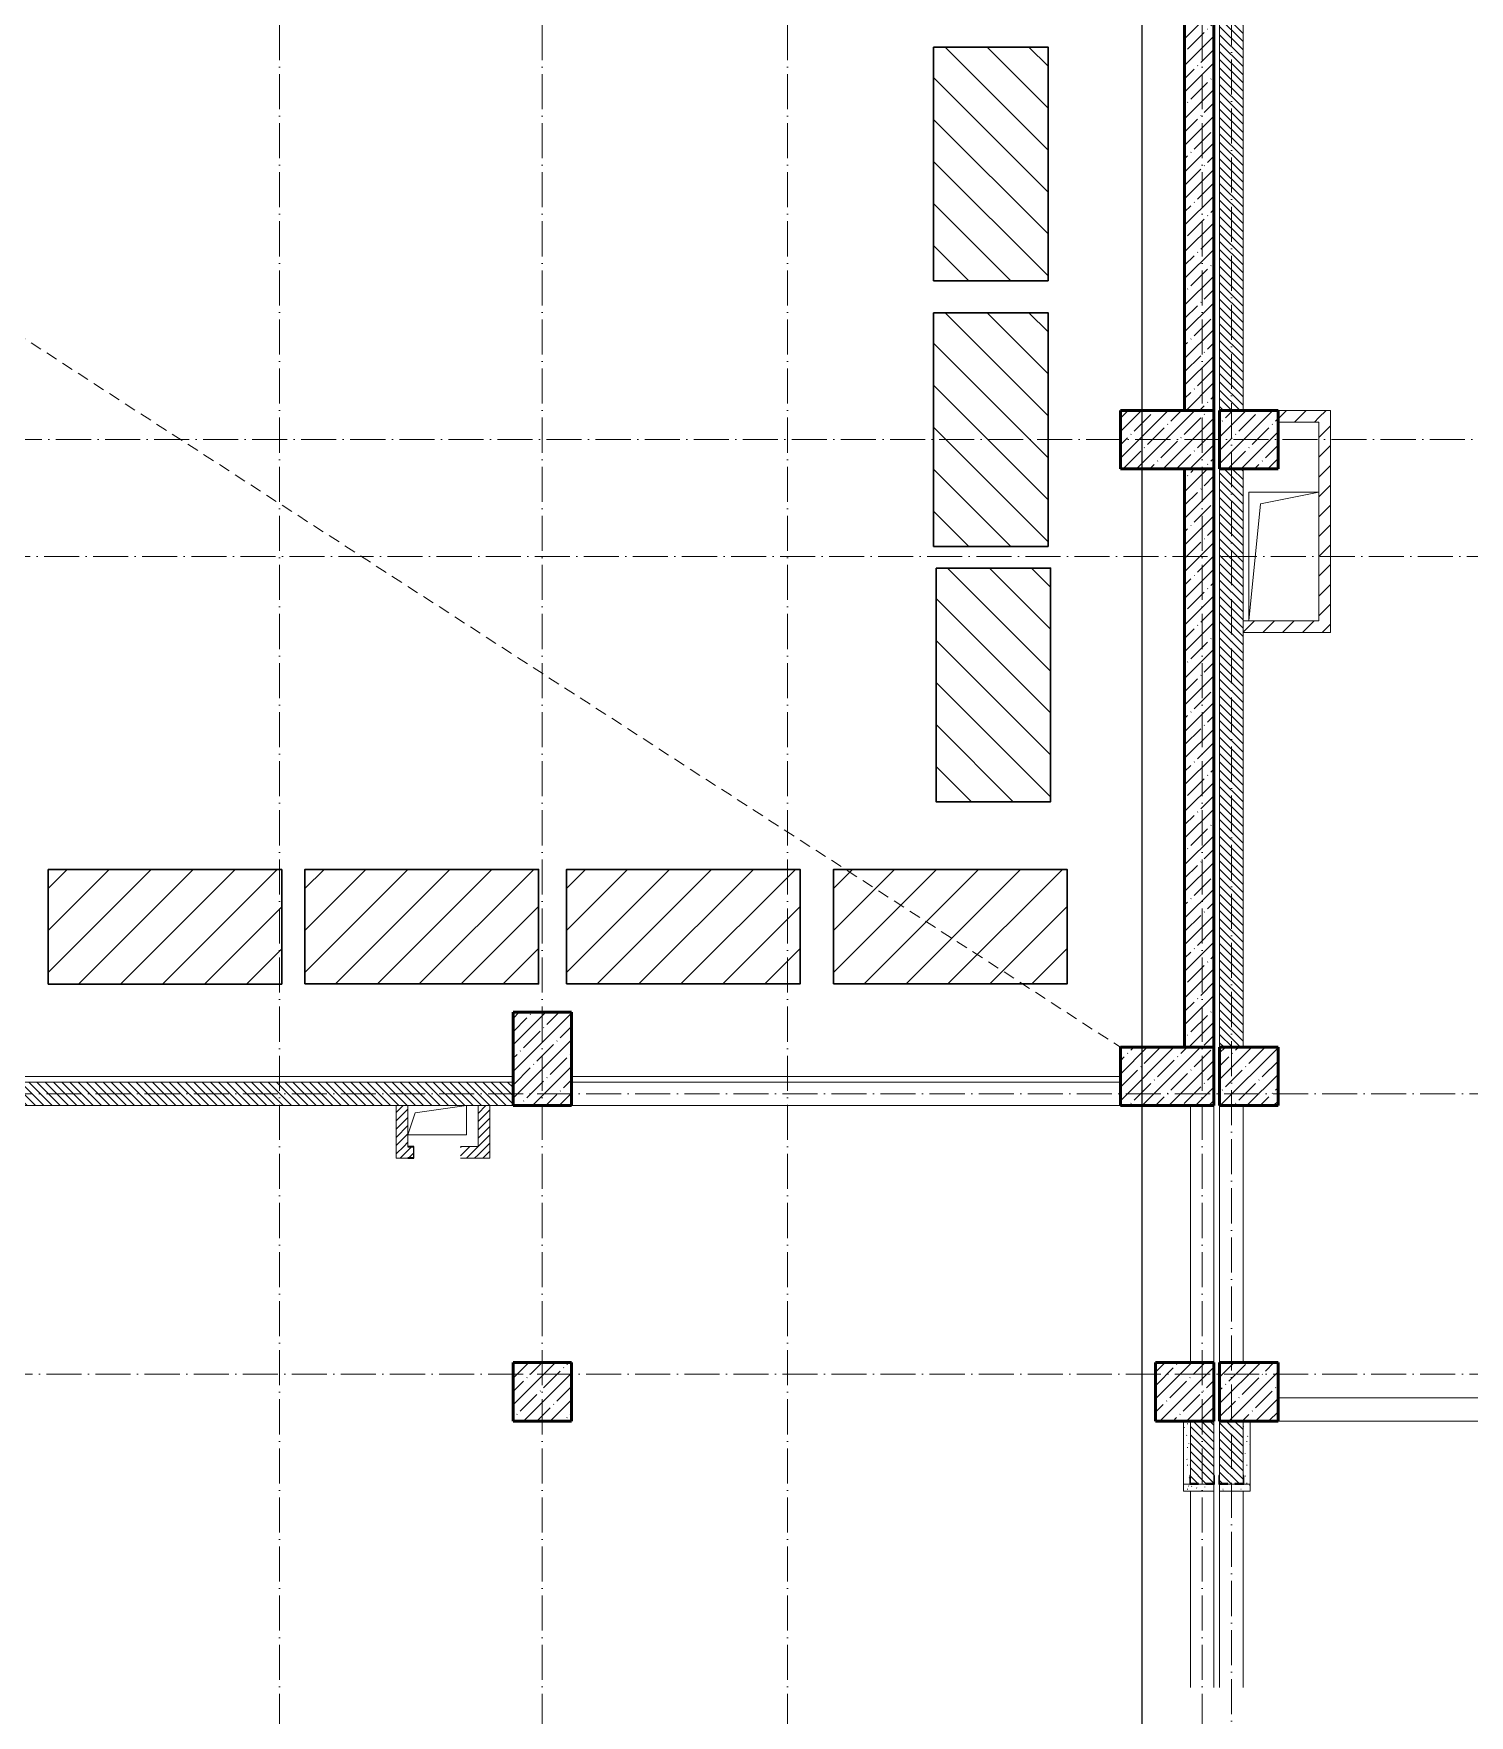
# Model space of a CAD drawing. Header units: millimetres. Extents: x -356862 to 418287, y 0 to 839748.
# Drawn here: x 49003 to 61297, y 523678 to 538072 of the extents above; entities that cross this region are included whole.
import ezdxf

# ---------------------------------------------------------------- set-up
doc = ezdxf.new("R2010")
doc.units = ezdxf.units.MM
doc.linetypes.add('200_ШТРИХ_ш1п0_6_', pattern=[160, 100, -60])
doc.linetypes.add('50_200_ШТРИХ_1Т_ш5_п1_п1_', pattern=[700, 500, -100, 0, -100])
for name, color, linetype, lineweight in [('0) строит. леса', 20, 'Continuous', 30), ('A-DETL-____-OTLN-3', 7, '200_ШТРИХ_ш1п0_6_', 9), ('A-FLOR-____-OTLN', 7, 'Continuous', 9), ('A-GENM-____-MCUT', 7, 'Continuous', 25), ('A-GENM-____-OTLN', 7, 'Continuous', 9), ('A-GENM-____-OTLN-1', 7, 'Continuous', 25), ('A-WALL-____-MCUT', 7, 'Continuous', 13), ('A-WALL-____-MCUT-2', 7, 'Continuous', 50), ('A-WALL-____-PATT-1', 7, 'Continuous', 9), ('A-WALL-FNSH-MCUT-1', 7, 'Continuous', 9), ('I-WALL-____-OTLN', 7, 'Continuous', 9), ('S-COLS-____-MCUT', 7, 'Continuous', 50), ('S-COLS-____-OTLN', 7, 'Continuous', 9), ('S-GRID-____-OTLN-1', 7, '50_200_ШТРИХ_1Т_ш5_п1_п1_', 9)]:
    doc.layers.add(name, color=color, linetype=linetype, lineweight=lineweight)
doc.layers.add('A-WALL-____-PATT-2', color=7, linetype='Continuous', lineweight=9, true_color=0x787878)
pattern_1 = [(45, (-15591.663, 459015.94), (-35.35534, 35.35534), [])]
pattern_2 = [(45, (-15591.66, 459015.94), (-114.04925, 114.04925), []), (45, (-15477.61, 459015.94), (-114.04925, 114.04925), [201.612, -40.322, 3.353, -36.97])]
pattern_3 = [(135, (-15591.663, 459015.94), (-35.35534, -35.35534), [])]
pattern_4 = [(45, (-15591.66, 459015.94), (-84.85281, 84.85281), [])]
pattern_5 = [(0, (-15591.663, 459015.94), (203.2, 50.8), [3.353, -149.047, 3.353, -149.047, -812.8]), (0, (-15591.663, 459015.94), (203.2, 50.8), [-304.8, 3.353, -301.447, 3.353, -149.047, -355.6]), (0, (-15591.663, 459015.94), (203.2, 50.8), [-762, 3.353, -98.247, 3.353, -250.647]), (120, (-15515.463, 459041.34), (-145.59409, 150.576362), [3.353, -149.047, 3.353, -149.047, -812.8]), (120, (-15515.463, 459041.34), (-145.59409, 150.576362), [-304.8, 3.353, -301.447, 3.353, -149.047, -355.6]), (120, (-15515.463, 459041.34), (-145.59409, 150.576362), [-762, 3.353, -98.247, 3.353, -250.647]), (240, (-15490.063, 459142.94), (-57.60591, -201.376362), [3.353, -149.047, 3.353, -149.047, -812.8]), (240, (-15490.063, 459142.94), (-57.60591, -201.376362), [-304.8, 3.353, -301.447, 3.353, -149.047, -355.6]), (240, (-15490.063, 459142.94), (-57.60591, -201.376362), [-762, 3.353, -98.247, 3.353, -250.647])]

# ---------------------------------------------------------------- blocks, each defined once
blk = doc.blocks.new('BSC_Колонна _Прямоугольная - 500х800-V83-АР1_План отверстий 2 этажа в осях 1-64_Ю-ЯЯ')
at = {"layer": 'S-COLS-____-OTLN'}
h = blk.add_hatch(dxfattribs=at)
h.set_pattern_fill('FP_96', color=256, style=0, pattern_type=2)
h.set_pattern_definition([(315, (-75581.04, 74300), (114.04925, 114.04925), []), (315, (-75581.04, 74185.95), (114.04925, 114.04925), [201.613, -40.323, 3.353, -36.97])])
h.paths.add_polyline_path([(-250, 400), (-250, -400), (250, -400), (250, 400)], flags=0)
at = {"layer": 'S-COLS-____-MCUT'}
for p, q in [((250, 400), (-250, 400)), ((-250, 400), (-250, -400)), ((250, -400), (250, 400)), ((-250, -400), (250, -400))]:
    blk.add_line(p, q, dxfattribs=at)
blk = doc.blocks.new('BSC_Колонна _Прямоугольная - 500х800-V84-АР1_План отверстий 2 этажа в осях 1-64_Ю-ЯЯ')
at = {"layer": 'S-COLS-____-OTLN'}
h = blk.add_hatch(dxfattribs=at)
h.set_pattern_fill('FP_97', color=256, style=0, pattern_type=2)
h.set_pattern_definition([(315, (-70131.04, 74300), (114.04925, 114.04925), []), (315, (-70131.04, 74185.95), (114.04925, 114.04925), [201.613, -40.323, 3.353, -36.97])])
h.paths.add_polyline_path([(-250, -400), (250, -400), (250, 400), (-250, 400), (-250, 80)], flags=0)
at = {"layer": 'S-COLS-____-MCUT'}
for p, q in [((250, 400), (-250, 400)), ((-250, 400), (-250, -400)), ((250, -400), (250, 400)), ((-250, -400), (250, -400))]:
    blk.add_line(p, q, dxfattribs=at)
blk = doc.blocks.new('BSC_Колонна _Прямоугольная - 500х800-V88-АР1_План отверстий 2 этажа в осях 1-64_Ю-ЯЯ')
at = {"layer": 'S-COLS-____-OTLN'}
h = blk.add_hatch(dxfattribs=at)
h.set_pattern_fill('FP_101', color=256, style=0, pattern_type=2)
h.set_pattern_definition([(225, (68950, 70281.04), (114.04925, -114.04925), []), (225, (68835.95, 70281.04), (114.04925, -114.04925), [201.613, -40.323, 3.353, -36.97])])
h.paths.add_polyline_path([(250, 400), (-250, 400), (-250, -400), (250, -400)], flags=0)
at = {"layer": 'S-COLS-____-MCUT'}
for p, q in [((250, 400), (-250, 400)), ((-250, 400), (-250, -400)), ((250, -400), (250, 400)), ((-250, -400), (250, -400))]:
    blk.add_line(p, q, dxfattribs=at)
blk = doc.blocks.new('BSC_Колонна _Прямоугольная - 500х500-V93-АР1_План отверстий 2 этажа в осях 1-64_Ю-ЯЯ')
at = {"layer": 'S-COLS-____-OTLN'}
h = blk.add_hatch(dxfattribs=at)
h.set_pattern_fill('FP_106', color=256, style=0, pattern_type=2)
h.set_pattern_definition([(45, (-75000, -75581.04), (-114.04925, 114.04925), []), (45, (-74885.95, -75581.04), (-114.04925, 114.04925), [201.613, -40.323, 3.353, -36.97])])
h.paths.add_polyline_path([(-250, -250), (250, -250), (250, 250), (-250, 250)], flags=0)
at = {"layer": 'S-COLS-____-MCUT'}
for p, q in [((250, 250), (-250, 250)), ((-250, 250), (-250, -250)), ((250, -250), (250, 250)), ((-250, -250), (250, -250))]:
    blk.add_line(p, q, dxfattribs=at)
blk = doc.blocks.new('BSC_Колонна _Прямоугольная - 500х500-V94-АР1_План отверстий 2 этажа в осях 1-64_Ю-ЯЯ')
at = {"layer": 'S-COLS-____-OTLN'}
h = blk.add_hatch(dxfattribs=at)
h.set_pattern_fill('FP_107', color=256, style=0, pattern_type=2)
h.set_pattern_definition([(45, (-75000, -70131.04), (-114.04925, 114.04925), []), (45, (-74885.95, -70131.04), (-114.04925, 114.04925), [201.613, -40.323, 3.353, -36.97])])
h.paths.add_polyline_path([(-250, -250), (250, -250), (250, 250), (-250, 250), (-250, 9)], flags=0)
at = {"layer": 'S-COLS-____-MCUT'}
for p, q in [((250, 250), (-250, 250)), ((-250, 250), (-250, -250)), ((250, -250), (250, 250)), ((-250, -250), (250, -250))]:
    blk.add_line(p, q, dxfattribs=at)
blk = doc.blocks.new('BSC_Колонна _Прямоугольная - 500х500-V144-АР1_План отверстий 2 этажа в осях 1-64_Ю-ЯЯ')
at = {"layer": 'S-COLS-____-OTLN'}
h = blk.add_hatch(dxfattribs=at)
h.set_pattern_fill('FP_157', color=256, style=0, pattern_type=2)
h.set_pattern_definition([(45, (-75000, -67431.04), (-114.04925, 114.04925), []), (45, (-74885.95, -67431.04), (-114.04925, 114.04925), [201.613, -40.323, 3.353, -36.97])])
h.paths.add_polyline_path([(-250, -250), (250, -250), (250, 250), (-250, 250)], flags=0)
at = {"layer": 'S-COLS-____-MCUT'}
for p, q in [((250, 250), (-250, 250)), ((-250, 250), (-250, -250)), ((250, -250), (250, 250)), ((-250, -250), (250, -250))]:
    blk.add_line(p, q, dxfattribs=at)
blk = doc.blocks.new('BSC_Колонна _Прямоугольная - 500х500-V145-АР1_План отверстий 2 этажа в осях 1-64_Ю-ЯЯ')
at = {"layer": 'S-COLS-____-OTLN'}
h = blk.add_hatch(dxfattribs=at)
h.set_pattern_fill('FP_158', color=256, style=0, pattern_type=2)
h.set_pattern_definition([(45, (-74450, -67431.04), (-114.04925, 114.04925), []), (45, (-74335.95, -67431.04), (-114.04925, 114.04925), [201.613, -40.323, 3.353, -36.97])])
h.paths.add_polyline_path([(-250, -250), (250, -250), (250, 250), (-250, 250)], flags=0)
at = {"layer": 'S-COLS-____-MCUT'}
for p, q in [((250, 250), (-250, 250)), ((-250, 250), (-250, -250)), ((250, -250), (250, 250)), ((-250, -250), (250, -250))]:
    blk.add_line(p, q, dxfattribs=at)
blk = doc.blocks.new('BSC_Колонна _Прямоугольная - 500х500-V146-АР1_План отверстий 2 этажа в осях 1-64_Ю-ЯЯ')
at = {"layer": 'S-COLS-____-OTLN'}
h = blk.add_hatch(dxfattribs=at)
h.set_pattern_fill('FP_159', color=256, style=0, pattern_type=2)
h.set_pattern_definition([(45, (-68950, -67431.04), (-114.04925, 114.04925), []), (45, (-68835.95, -67431.04), (-114.04925, 114.04925), [201.613, -40.323, 3.353, -36.97])])
h.paths.add_polyline_path([(-250, -250), (250, -250), (250, 250), (-250, 250)], flags=0)
at = {"layer": 'S-COLS-____-MCUT'}
for p, q in [((250, 250), (-250, 250)), ((-250, 250), (-250, -250)), ((250, -250), (250, 250)), ((-250, -250), (250, -250))]:
    blk.add_line(p, q, dxfattribs=at)
blk = doc.blocks.new('Фахверк_СКБ_Уголок - 200_3550-28267367-АР1_План отверстий 2 этажа в осях 1-64_Ю-ЯЯ')
at = {"layer": 'A-GENM-____-MCUT'}
for p, q in [((200, 156), (125, 156)), ((125, 156), (125, 81)), ((131, 81), (131, 150)), ((131, 150), (200, 150)), ((200, 150), (200, 156)), ((125, 81), (131, 81)), ((131, 19), (125, 19)), ((125, 19), (125, -56)), ((131, -50), (131, 19)), ((125, -56), (200, -56)), ((200, -50), (131, -50)), ((200, -56), (200, -50))]:
    blk.add_line(p, q, dxfattribs=at)
blk = doc.blocks.new('154_Фахверк_СКБ_Швеллер - Тип_100_3960_зеркало-29769493-АР1_План отверстий 2 этажа в осях 1-64_Ю-ЯЯ')
at = {"layer": 'A-GENM-____-MCUT'}
for p, q in [((175, 50), (125, 50)), ((125, 50), (125, -50)), ((128, 47), (175, 47)), ((128, -47), (128, 47)), ((175, 47), (175, 50)), ((125, -50), (175, -50)), ((175, -47), (128, -47)), ((175, -50), (175, -47))]:
    blk.add_line(p, q, dxfattribs=at)
blk = doc.blocks.new('AR_Отверстие прямоугольное _в плите_ - AR_Отверстие прямоугольное _в плите_-V163-АР1_План отверстий 2 этажа в осях 1-64_Ю-ЯЯ')
at = {"layer": 'A-GENM-____-OTLN'}
for p, q in [((250, 125), (-250, 125)), ((-250, -125), (-188, 63)), ((-188, 63), (250, 125)), ((250, -125), (250, 125)), ((-250, -125), (250, -125))]:
    blk.add_line(p, q, dxfattribs=at)
blk = doc.blocks.new('AR_Отверстие прямоугольное _в плите_ - AR_Отверстие прямоугольное _в плите_-V198-АР1_План отверстий 2 этажа в осях 1-64_Ю-ЯЯ')
at = {"layer": 'A-GENM-____-OTLN'}
for p, q in [((300, 550), (-300, 550)), ((-300, 550), (-300, -550)), ((-300, -550), (-200, 450)), ((-200, 450), (300, 550))]:
    blk.add_line(p, q, dxfattribs=at)
blk = doc.blocks.new('2этаж')
at = {"layer": 'S-GRID-____-OTLN-1', "color": 251, "ltscale": 0.6, "true_color": 0x636466}
for p, q in [((51108.3, 549908.8), (51108.3, 511907.5)), ((53358.3, 549908.8), (53358.3, 511907.5)), ((55458.3, 549908.8), (55458.3, 498997)), ((59008.3, 549908.8), (59008.3, 498997)), ((59258.3, 549613.9), (59258.3, 499306.9)), ((33650.4, 534597), (88482.7, 534597)), ((18845.8, 533597), (88482.7, 533597)), ((88482.7, 528997), (33650.4, 528997)), ((88482.7, 526597), (-20260.4, 526597))]:
    blk.add_line(p, q, dxfattribs=at)

msp = doc.modelspace()

# ---------------------------------------------------------------- hatches: boundary and pattern name
at = {"layer": '0) строит. леса'}
h = msp.add_hatch(dxfattribs=at)
h.set_pattern_fill('ANSI31', color=256, scale=80, angle=-90)
h.set_pattern_definition([(315, (202727.37, 537516.84), (179.60512, 179.60512), [])])
h.paths.add_polyline_path([(56708.875, 537957.0734), (56708.875, 535957.0734), (57688.875, 535957.0734), (57688.875, 537957.0734)])
h = msp.add_hatch(dxfattribs=at)
h.set_pattern_fill('ANSI31', color=256, scale=80, angle=-90)
h.set_pattern_definition([(315, (202727.37, 535242.48), (179.60512, 179.60512), [])])
h.paths.add_polyline_path([(56708.875, 535682.7092), (56708.875, 533682.7092), (57688.875, 533682.7092), (57688.875, 535682.7092)])
h = msp.add_hatch(dxfattribs=at)
h.set_pattern_fill('ANSI31', color=256, scale=80, angle=-90)
h.set_pattern_definition([(315, (202748.4, 533057.8), (179.60512, 179.60512), [])])
h.paths.add_polyline_path([(56729.8923, 533498.0271), (56729.8923, 531498.0271), (57709.8923, 531498.0271), (57709.8923, 533498.0271)])
h = msp.add_hatch(dxfattribs=at)
h.set_pattern_fill('ANSI31', color=256, scale=80)
h.set_pattern_definition([(45, (49567.6, 675955.88), (-179.60512, 179.60512), [])])
h.paths.add_polyline_path([(49127.3647, 529937.3836), (51127.3647, 529937.3836), (51127.3647, 530917.3836), (49127.3647, 530917.3836)])
h = msp.add_hatch(dxfattribs=at)
h.set_pattern_fill('ANSI31', color=256, scale=80)
h.set_pattern_definition([(45, (51766.15, 675957.2), (-179.60512, 179.60512), [])])
h.paths.add_polyline_path([(51325.9223, 529938.7059), (53325.9223, 529938.7059), (53325.9223, 530918.7059), (51325.9223, 530918.7059)])
h = msp.add_hatch(dxfattribs=at)
h.set_pattern_fill('ANSI31', color=256, scale=80)
h.set_pattern_definition([(45, (54006, 675957.2), (-179.60512, 179.60512), [])])
h.paths.add_polyline_path([(53565.7829, 529938.7059), (55565.7829, 529938.7059), (55565.7829, 530918.7059), (53565.7829, 530918.7059)])
h = msp.add_hatch(dxfattribs=at)
h.set_pattern_fill('ANSI31', color=256, scale=80)
h.set_pattern_definition([(45, (56292.56, 675957.2), (-179.60512, 179.60512), [])])
h.paths.add_polyline_path([(55852.3277, 529938.7059), (57852.3277, 529938.7059), (57852.3277, 530918.7059), (55852.3277, 530918.7059)])
at = {"layer": 'A-WALL-____-PATT-1'}
h = msp.add_hatch(dxfattribs=at)
h.set_pattern_fill('FP_13', color=256, style=0, pattern_type=2)
h.set_pattern_definition(pattern_2)
h.paths.add_polyline_path([(58858.3366, 534846.983), (59108.3366, 534846.983), (59108.3366, 540696.983), (58858.3366, 540696.983), (58858.3366, 535613.481)], flags=0)
h = msp.add_hatch(dxfattribs=at)
h.set_pattern_fill('FP_6', color=256, style=0, pattern_type=2)
h.set_pattern_definition(pattern_3)
h.paths.add_polyline_path([(59158.3366, 534846.983), (59358.3366, 534846.983), (59358.3366, 540696.983), (59158.3366, 540696.983), (59158.3366, 535613.481)], flags=0)
h = msp.add_hatch(dxfattribs=at)
h.set_pattern_fill('FP_4', color=256, style=0, pattern_type=2)
h.set_pattern_definition(pattern_4)
h.paths.add_polyline_path([(60008.3366, 534746.983), (60008.3366, 534846.983), (59658.3366, 534846.983), (59658.3366, 534746.983)], flags=0)
h = msp.add_hatch(dxfattribs=at)
h.set_pattern_fill('FP_4', color=256, style=0, pattern_type=2)
h.set_pattern_definition(pattern_4)
h.paths.add_polyline_path([(60008.3366, 532946.983), (60108.3366, 532946.983), (60108.3366, 534846.983), (60008.3366, 534846.983), (60008.3366, 533046.983)], flags=0)
h = msp.add_hatch(dxfattribs=at)
h.set_pattern_fill('FP_13', color=256, style=0, pattern_type=2)
h.set_pattern_definition(pattern_2)
h.paths.add_polyline_path([(59108.3366, 529396.983), (59108.3366, 534346.983), (58858.3366, 534346.983), (58858.3366, 529396.983)], flags=0)
h = msp.add_hatch(dxfattribs=at)
h.set_pattern_fill('FP_6', color=256, style=0, pattern_type=2)
h.set_pattern_definition(pattern_3)
h.paths.add_polyline_path([(59358.3366, 529396.983), (59358.3366, 534346.983), (59158.3366, 534346.983), (59158.3366, 529396.983)], flags=0)
h = msp.add_hatch(dxfattribs=at)
h.set_pattern_fill('FP_4', color=256, style=0, pattern_type=2)
h.set_pattern_definition(pattern_4)
h.paths.add_polyline_path([(60008.3366, 532946.983), (60008.3366, 533046.983), (59358.3366, 533046.983), (59358.3366, 532946.983)], flags=0)
h = msp.add_hatch(dxfattribs=at)
h.set_pattern_fill('FP_6', color=256, style=0, pattern_type=2)
h.set_pattern_definition(pattern_3)
h.paths.add_polyline_path([(53108.3366, 528896.983), (53108.3366, 529096.983), (47658.3366, 529096.983), (47658.3366, 528896.983), (51558.1809, 528896.983)], flags=0)
h = msp.add_hatch(dxfattribs=at)
h.set_pattern_fill('FP_5', color=256, style=0, pattern_type=2)
h.set_pattern_definition(pattern_1)
h.paths.add_polyline_path([(52208.3366, 528546.983), (52208.3366, 528896.983), (52108.3366, 528896.983), (52108.3366, 528546.983)], flags=0)
h = msp.add_hatch(dxfattribs=at)
h.set_pattern_fill('FP_5', color=256, style=0, pattern_type=2)
h.set_pattern_definition(pattern_1)
h.paths.add_polyline_path([(52908.3366, 528446.983), (52908.3366, 528896.983), (52808.3366, 528896.983), (52808.3366, 528446.983)], flags=0)
h = msp.add_hatch(dxfattribs=at)
h.set_pattern_fill('FP_5', color=256, style=0, pattern_type=2)
h.set_pattern_definition(pattern_1)
h.paths.add_polyline_path([(52208.3366, 528446.983), (52208.3366, 528449.983), (52255.3366, 528449.983), (52255.3366, 528543.983), (52208.3366, 528543.983), (52208.3366, 528546.983), (52108.3366, 528546.983), (52108.3366, 528446.983)], flags=0)
h.paths.add_polyline_path([(52808.3366, 528446.983), (52808.3366, 528546.983), (52658.3366, 528546.983), (52658.3366, 528446.983)], flags=0)
h = msp.add_hatch(dxfattribs=at)
h.set_pattern_fill('FP_6', color=256, style=0, pattern_type=2)
h.set_pattern_definition(pattern_3)
h.paths.add_polyline_path([(59108.3366, 522196.983), (59108.3366, 523430.983), (59039.3366, 523430.983), (59039.3366, 523436.983), (58977.3366, 523436.983), (58977.3366, 523430.983), (58908.3366, 523430.983), (58908.3366, 522196.983)], flags=0)
h.paths.add_polyline_path([(59039.3366, 525656.983), (59039.3366, 525662.983), (59108.3366, 525662.983), (59108.3366, 526196.983), (58908.3366, 526196.983), (58908.3366, 525662.983), (58977.3366, 525662.983), (58977.3366, 525656.983)], flags=0)
h = msp.add_hatch(dxfattribs=at)
h.set_pattern_fill('FP_6', color=256, style=0, pattern_type=2)
h.set_pattern_definition(pattern_3)
h.paths.add_polyline_path([(59358.3366, 522196.983), (59358.3366, 523430.983), (59289.3366, 523430.983), (59289.3366, 523436.983), (59227.3366, 523436.983), (59227.3366, 523430.983), (59158.3366, 523430.983), (59158.3366, 522196.983)], flags=0)
h.paths.add_polyline_path([(59289.3366, 525656.983), (59289.3366, 525662.983), (59358.3366, 525662.983), (59358.3366, 526196.983), (59158.3366, 526196.983), (59158.3366, 525662.983), (59227.3366, 525662.983), (59227.3366, 525656.983)], flags=0)
at = {"layer": 'A-WALL-____-PATT-2'}
h = msp.add_hatch(dxfattribs=at)
h.set_pattern_fill('FP_165', color=256, style=0, pattern_type=2)
h.set_pattern_definition(pattern_5)
h.paths.add_polyline_path([(58908.3366, 522196.983), (58908.3366, 523361.983), (58902.3366, 523361.983), (58902.3366, 523436.983), (58848.3366, 523436.983), (58848.3366, 522196.983)], flags=0)
h.paths.add_polyline_path([(58848.3366, 525656.983), (58902.3366, 525656.983), (58902.3366, 525731.983), (58908.3366, 525731.983), (58908.3366, 526196.983), (58848.3366, 526196.983), (58848.3366, 525662.983)], flags=0)
h = msp.add_hatch(dxfattribs=at)
h.set_pattern_fill('FP_165', color=256, style=0, pattern_type=2)
h.set_pattern_definition(pattern_5)
h.paths.add_polyline_path([(59364.3366, 523296.983), (59418.3366, 523296.983), (59418.3366, 523436.983), (59364.3366, 523436.983), (59364.3366, 523361.983), (59358.3366, 523361.983), (59358.3366, 523296.983)], flags=0)
h.paths.add_polyline_path([(59364.3366, 525656.983), (59418.3366, 525656.983), (59418.3366, 526196.983), (59358.3366, 526196.983), (59358.3366, 525731.983), (59364.3366, 525731.983), (59364.3366, 525662.983)], flags=0)
h = msp.add_hatch(dxfattribs=at)
h.set_pattern_fill('FP_165', color=256, style=0, pattern_type=2)
h.set_pattern_definition(pattern_5)
h.paths.add_polyline_path([(58908.3366, 525596.983), (59108.3366, 525596.983), (59108.3366, 525656.983), (58848.3366, 525656.983), (58848.3366, 525596.983), (58902.3366, 525596.983)], flags=0)
h = msp.add_hatch(dxfattribs=at)
h.set_pattern_fill('FP_165', color=256, style=0, pattern_type=2)
h.set_pattern_definition(pattern_5)
h.paths.add_polyline_path([(59364.3366, 525596.983), (59418.3366, 525596.983), (59418.3366, 525656.983), (59158.3366, 525656.983), (59158.3366, 525596.983), (59358.3366, 525596.983)], flags=0)

# ---------------------------------------------------------------- linework, layer by layer
msp.add_lwpolyline([(58491.7644, 514313.3729), (29908.3366, 514313.3729), (29908.3366, 549908.7924), (58491.7644, 549908.7924)], close=True)
at = {"layer": '0) строит. леса'}
for points in [[(56708.875, 537957.0734), (56708.875, 535957.0734), (57688.875, 535957.0734), (57688.875, 537957.0734)], [(56708.875, 535682.7092), (56708.875, 533682.7092), (57688.875, 533682.7092), (57688.875, 535682.7092)], [(56729.8923, 533498.0271), (56729.8923, 531498.0271), (57709.8923, 531498.0271), (57709.8923, 533498.0271)], [(49127.3647, 529937.3836), (51127.3647, 529937.3836), (51127.3647, 530917.3836), (49127.3647, 530917.3836)], [(51325.9223, 529938.7059), (53325.9223, 529938.7059), (53325.9223, 530918.7059), (51325.9223, 530918.7059)], [(53565.7829, 529938.7059), (55565.7829, 529938.7059), (55565.7829, 530918.7059), (53565.7829, 530918.7059)], [(55852.3277, 529938.7059), (57852.3277, 529938.7059), (57852.3277, 530918.7059), (55852.3277, 530918.7059)]]:
    msp.add_lwpolyline(points, close=True, dxfattribs=at)
at = {"layer": 'A-DETL-____-OTLN-3'}
msp.add_line((35408.3366, 544196.983), (58308.3366, 529396.983), dxfattribs=at)
at = {"layer": 'A-FLOR-____-OTLN'}
for p, q in [((59408.3366, 534146.983), (60008.3366, 534146.983)), ((59408.3366, 533046.983), (59408.3366, 534146.983)), ((53108.3366, 529146.983), (47658.3366, 529146.983)), ((58308.3366, 529146.983), (53608.3366, 529146.983)), ((52208.3366, 528896.6355), (52708.3366, 528896.6355)), ((52708.3366, 528896.6355), (52708.3366, 528646.6355)), ((52708.3366, 528646.6355), (52208.3366, 528646.6355))]:
    msp.add_line(p, q, dxfattribs=at)
at = {"layer": 'A-WALL-____-MCUT'}
for p, q in [((59158.3366, 540696.983), (59158.3366, 534846.983)), ((59358.3366, 534846.983), (59358.3366, 540696.983)), ((59158.3366, 534346.983), (59158.3366, 529396.983)), ((59358.3366, 529396.983), (59358.3366, 534346.983)), ((53108.3366, 529096.983), (47658.3366, 529096.983)), ((47658.3366, 528896.983), (53108.3366, 528896.983)), ((58908.3366, 526196.983), (58908.3366, 525731.983)), ((59108.3366, 525731.983), (59108.3366, 526196.983)), ((59158.3366, 526196.983), (59158.3366, 525731.983)), ((59358.3366, 526196.983), (59358.3366, 526196.983)), ((59358.3366, 526196.983), (59358.3366, 525731.983)), ((58977.3366, 525656.983), (59039.3366, 525656.983)), ((59227.3366, 525656.983), (59289.3366, 525656.983))]:
    msp.add_line(p, q, dxfattribs=at)
at = {"layer": 'A-WALL-____-MCUT-2'}
for p, q in [((58858.3366, 540696.983), (58858.3366, 534846.983)), ((59108.3366, 534846.983), (59108.3366, 540696.983)), ((58858.3366, 534346.983), (58858.3366, 529396.983)), ((59108.3366, 529396.983), (59108.3366, 534346.983))]:
    msp.add_line(p, q, dxfattribs=at)
at = {"layer": 'A-WALL-FNSH-MCUT-1'}
for p, q in [((60108.3366, 534846.983), (59658.3366, 534846.983)), ((59658.3366, 534746.983), (60008.3366, 534746.983)), ((60008.3366, 534746.983), (60008.3366, 533046.983)), ((60108.3366, 532946.983), (60108.3366, 534846.983)), ((60008.3366, 533046.983), (59358.3366, 533046.983)), ((59358.3366, 532946.983), (60108.3366, 532946.983)), ((52208.3366, 528896.983), (52108.3366, 528896.983)), ((52108.3366, 528896.983), (52108.3366, 528446.983)), ((52208.3366, 528546.983), (52208.3366, 528896.983)), ((52808.3366, 528896.983), (52808.3366, 528546.983)), ((52908.3366, 528896.983), (52808.3366, 528896.983)), ((52908.3366, 528446.983), (52908.3366, 528896.983)), ((52108.3366, 528446.983), (52208.3366, 528446.983)), ((52808.3366, 528546.983), (52658.3366, 528546.983)), ((52658.3366, 528446.983), (52908.3366, 528446.983)), ((58848.3366, 526196.983), (58848.3366, 525596.983)), ((59418.3366, 525656.983), (59418.3366, 526196.983)), ((58848.3366, 525656.983), (58902.3366, 525656.983)), ((58848.3366, 525596.983), (59108.3366, 525596.983)), ((59108.3366, 525596.983), (59108.3366, 525656.983)), ((59158.3366, 525656.983), (59158.3366, 525596.983)), ((59158.3366, 525596.983), (59418.3366, 525596.983)), ((59289.3366, 525656.983), (59227.3366, 525656.983)), ((59364.3366, 525656.983), (59418.3366, 525656.983)), ((59418.3366, 525656.983), (59364.3366, 525656.983)), ((59418.3366, 525596.983), (59418.3366, 525656.983))]:
    msp.add_line(p, q, dxfattribs=at)
at = {"layer": 'I-WALL-____-OTLN'}
for p, q in [((53608.3366, 529096.983), (58308.3366, 529096.983)), ((58308.3366, 528896.983), (53608.3366, 528896.983)), ((58908.3366, 526696.983), (58908.3366, 528896.983)), ((59108.3366, 528896.983), (59108.3366, 526696.983)), ((59158.3366, 526696.983), (59158.3366, 528896.983)), ((59358.3366, 528896.983), (59358.3366, 526696.983)), ((59658.3366, 526396.983), (61908.3366, 526396.983)), ((61908.3366, 526196.983), (59658.3366, 526196.983)), ((58908.3366, 523916.983), (58908.3366, 525596.983)), ((59108.3366, 525596.983), (59108.3366, 523916.983)), ((59158.3366, 523916.983), (59158.3366, 525596.983)), ((59358.3366, 525596.983), (59358.3366, 523916.983))]:
    msp.add_line(p, q, dxfattribs=at)
at = {"layer": 'S-GRID-____-OTLN-1', "color": 251, "ltscale": 0.6, "true_color": 0x636466}
for p, q in [((51108.3366, 549908.7924), (51108.3366, 511907.5288)), ((51108.3366, 549908.7924), (51108.3366, 511907.5288)), ((53358.3366, 549908.7924), (53358.3366, 511907.5288)), ((53358.3366, 549908.7924), (53358.3366, 511907.5288)), ((55458.3366, 549908.7924), (55458.3366, 498996.983)), ((55458.3366, 549908.7924), (55458.3366, 498996.983)), ((59008.3366, 549908.7924), (59008.3366, 498996.983)), ((59008.3366, 549908.7924), (59008.3366, 498996.983)), ((59258.3366, 549613.9458), (59258.3366, 499306.9404)), ((59258.3366, 549613.9458), (59258.3366, 499306.9404)), ((33650.3543, 534596.983), (88482.7432, 534596.983)), ((33650.3543, 534596.983), (88482.7432, 534596.983)), ((18845.7826, 533596.983), (88482.7432, 533596.983)), ((18845.7826, 533596.983), (88482.7432, 533596.983)), ((88482.7432, 528996.983), (33650.3543, 528996.983)), ((88482.7432, 528996.983), (33650.3543, 528996.983)), ((88482.7432, 526596.983), (-20260.4336, 526596.983)), ((88482.7432, 526596.983), (-20260.4336, 526596.983))]:
    msp.add_line(p, q, dxfattribs=at)

# ---------------------------------------------------------------- block references
at = {"color": 18, "true_color": 0x000000}
msp.add_blockref('2этаж', (0, 0), dxfattribs=at)
at = {"layer": 'A-GENM-____-OTLN'}
for name, p in [('AR_Отверстие прямоугольное _в плите_ - AR_Отверстие прямоугольное _в плите_-V198-АР1_План отверстий 2 этажа в осях 1-64_Ю-ЯЯ', (59708.3366, 533596.983)), ('AR_Отверстие прямоугольное _в плите_ - AR_Отверстие прямоугольное _в плите_-V163-АР1_План отверстий 2 этажа в осях 1-64_Ю-ЯЯ', (52458.3366, 528771.6355))]:
    msp.add_blockref(name, p, dxfattribs=at)
at = {"layer": 'A-GENM-____-OTLN-1'}
for name, p, rotation in [('154_Фахверк_СКБ_Швеллер - Тип_100_3960_зеркало-29769493-АР1_План отверстий 2 этажа в осях 1-64_Ю-ЯЯ', (52383.3366, 528496.983), 180), ('Фахверк_СКБ_Уголок - 200_3550-28267367-АР1_План отверстий 2 этажа в осях 1-64_Ю-ЯЯ', (59058.3366, 525531.983), 89.99999999999986), ('Фахверк_СКБ_Уголок - 200_3550-28267367-АР1_План отверстий 2 этажа в осях 1-64_Ю-ЯЯ', (59308.3366, 525531.983), 90)]:
    msp.add_blockref(name, p, dxfattribs=dict(at, rotation=rotation))
at = {"layer": 'S-COLS-____-OTLN'}
for name, p, rotation in [('BSC_Колонна _Прямоугольная - 500х800-V83-АР1_План отверстий 2 этажа в осях 1-64_Ю-ЯЯ', (58708.3366, 534596.983), 89.9999999999999), ('BSC_Колонна _Прямоугольная - 500х800-V88-АР1_План отверстий 2 этажа в осях 1-64_Ю-ЯЯ', (53358.3366, 529296.983), 180), ('BSC_Колонна _Прямоугольная - 500х800-V84-АР1_План отверстий 2 этажа в осях 1-64_Ю-ЯЯ', (58708.3366, 529146.983), 89.9999999999999)]:
    msp.add_blockref(name, p, dxfattribs=dict(at, rotation=rotation))
for name, p in [('BSC_Колонна _Прямоугольная - 500х500-V93-АР1_План отверстий 2 этажа в осях 1-64_Ю-ЯЯ', (59408.3366, 534596.983)), ('BSC_Колонна _Прямоугольная - 500х500-V94-АР1_План отверстий 2 этажа в осях 1-64_Ю-ЯЯ', (59408.3366, 529146.983)), ('BSC_Колонна _Прямоугольная - 500х500-V146-АР1_План отверстий 2 этажа в осях 1-64_Ю-ЯЯ', (53358.3366, 526446.983)), ('BSC_Колонна _Прямоугольная - 500х500-V145-АР1_План отверстий 2 этажа в осях 1-64_Ю-ЯЯ', (58858.3366, 526446.983)), ('BSC_Колонна _Прямоугольная - 500х500-V144-АР1_План отверстий 2 этажа в осях 1-64_Ю-ЯЯ', (59408.3366, 526446.983))]:
    msp.add_blockref(name, p, dxfattribs=at)

doc.saveas('drawing.dxf')
